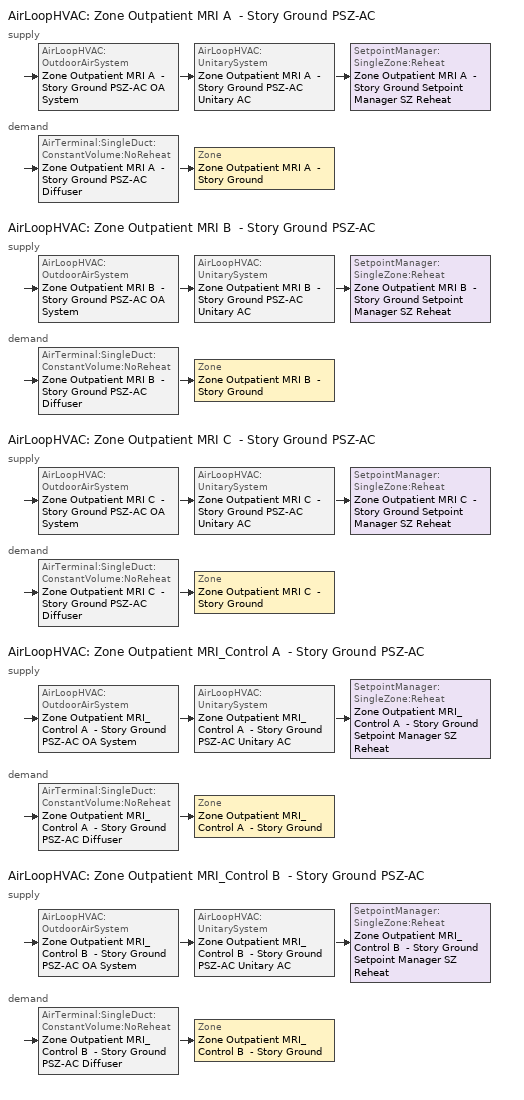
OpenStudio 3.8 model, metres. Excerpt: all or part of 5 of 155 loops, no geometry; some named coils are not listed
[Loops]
AirLoopHVAC 'Zone Outpatient MRI A  - Story Ground PSZ-AC'
 supply: AirLoopHVAC:OutdoorAirSystem 'Zone Outpatient MRI A  - Story Ground PSZ-AC OA System' > AirLoopHVAC:UnitarySystem 'Zone Outpatient MRI A  - Story Ground PSZ-AC Unitary AC' > SetpointManager:SingleZone:Reheat 'Zone Outpatient MRI A  - Story Ground Setpoint Manager SZ Reheat'
 demand: AirTerminal:SingleDuct:ConstantVolume:NoReheat 'Zone Outpatient MRI A  - Story Ground PSZ-AC Diffuser' > Zone 'Zone Outpatient MRI A  - Story Ground'
AirLoopHVAC 'Zone Outpatient MRI B  - Story Ground PSZ-AC'
 supply: AirLoopHVAC:OutdoorAirSystem 'Zone Outpatient MRI B  - Story Ground PSZ-AC OA System' > AirLoopHVAC:UnitarySystem 'Zone Outpatient MRI B  - Story Ground PSZ-AC Unitary AC' > SetpointManager:SingleZone:Reheat 'Zone Outpatient MRI B  - Story Ground Setpoint Manager SZ Reheat'
 demand: AirTerminal:SingleDuct:ConstantVolume:NoReheat 'Zone Outpatient MRI B  - Story Ground PSZ-AC Diffuser' > Zone 'Zone Outpatient MRI B  - Story Ground'
AirLoopHVAC 'Zone Outpatient MRI C  - Story Ground PSZ-AC'
 supply: AirLoopHVAC:OutdoorAirSystem 'Zone Outpatient MRI C  - Story Ground PSZ-AC OA System' > AirLoopHVAC:UnitarySystem 'Zone Outpatient MRI C  - Story Ground PSZ-AC Unitary AC' > SetpointManager:SingleZone:Reheat 'Zone Outpatient MRI C  - Story Ground Setpoint Manager SZ Reheat'
 demand: AirTerminal:SingleDuct:ConstantVolume:NoReheat 'Zone Outpatient MRI C  - Story Ground PSZ-AC Diffuser' > Zone 'Zone Outpatient MRI C  - Story Ground'
AirLoopHVAC 'Zone Outpatient MRI_Control A  - Story Ground PSZ-AC'
 supply: AirLoopHVAC:OutdoorAirSystem 'Zone Outpatient MRI_Control A  - Story Ground PSZ-AC OA System' > AirLoopHVAC:UnitarySystem 'Zone Outpatient MRI_Control A  - Story Ground PSZ-AC Unitary AC' > SetpointManager:SingleZone:Reheat 'Zone Outpatient MRI_Control A  - Story Ground Setpoint Manager SZ Reheat'
 demand: AirTerminal:SingleDuct:ConstantVolume:NoReheat 'Zone Outpatient MRI_Control A  - Story Ground PSZ-AC Diffuser' > Zone 'Zone Outpatient MRI_Control A  - Story Ground'
AirLoopHVAC 'Zone Outpatient MRI_Control B  - Story Ground PSZ-AC'
 supply: AirLoopHVAC:OutdoorAirSystem 'Zone Outpatient MRI_Control B  - Story Ground PSZ-AC OA System' > AirLoopHVAC:UnitarySystem 'Zone Outpatient MRI_Control B  - Story Ground PSZ-AC Unitary AC' > SetpointManager:SingleZone:Reheat 'Zone Outpatient MRI_Control B  - Story Ground Setpoint Manager SZ Reheat'
 demand: AirTerminal:SingleDuct:ConstantVolume:NoReheat 'Zone Outpatient MRI_Control B  - Story Ground PSZ-AC Diffuser' > Zone 'Zone Outpatient MRI_Control B  - Story Ground'
[Sizing:Zone] Zone Cooling Design Supply Air Temperature Input Method=SupplyAirTemperature; Zone Cooling Design Supply Air Temperature {C}=12.7778; Zone Cooling Design Supply Air Temperature Difference {deltaC}=11.11; Zone Heating Design Supply Air Temperature Input Method=SupplyAirTemperature; Zone Heating Design Supply Air Temperature {C}=50; Zone Heating Design Supply Air Temperature Difference {deltaC}=11.11; Zone Cooling Design Supply Air Humidity Ratio {kg-H2O/kg-air}=0.0085; Zone Heating Design Supply Air Humidity Ratio {kg-H2O/kg-air}=0.008; Cooling Design Air Flow Method=DesignDay; Heating Design Air Flow Method=DesignDay; Account for Dedicated Outdoor Air System=No; Dedicated Outdoor Air System Control Strategy=NeutralSupplyAir; Dedicated Outdoor Air Low Setpoint Temperature for Design {C}=autosize; Dedicated Outdoor Air High Setpoint Temperature for Design {C}=autosize; Zone Load Sizing Method=Sensible Load Only No Latent Load; Zone Latent Cooling Design Supply Air Humidity Ratio Input Method=HumidityRatioDifference; Zone Cooling Design Supply Air Humidity Ratio Difference {kgWater/kgDryAir}=0.005; Zone Latent Heating Design Supply Air Humidity Ratio Input Method=HumidityRatioDifference; Zone Humidification Design Supply Air Humidity Ratio Difference {kgWater/kgDryAir}=0.005
Zone Outpatient MRI A  - Story Ground; Zone Outpatient MRI B  - Story Ground; Zone Outpatient MRI C  - Story Ground; Zone Outpatient MRI_Control A  - Story Ground; Zone Outpatient MRI_Control B  - Story Ground
[Zone equipment]
Zone Outpatient MRI A  - Story Ground: Zone Outpatient MRI A  - Story Ground Exhaust Fan, Zone Outpatient MRI A  - Story Ground PSZ-AC Diffuser
Zone Outpatient MRI B  - Story Ground: Zone Outpatient MRI B  - Story Ground Exhaust Fan, Zone Outpatient MRI B  - Story Ground PSZ-AC Diffuser
Zone Outpatient MRI C  - Story Ground: Zone Outpatient MRI C  - Story Ground Exhaust Fan, Zone Outpatient MRI C  - Story Ground PSZ-AC Diffuser
Zone Outpatient MRI_Control A  - Story Ground: Zone Outpatient MRI_Control A  - Story Ground Exhaust Fan, Zone Outpatient MRI_Control A  - Story Ground PSZ-AC Diffuser
Zone Outpatient MRI_Control B  - Story Ground: Zone Outpatient MRI_Control B  - Story Ground Exhaust Fan, Zone Outpatient MRI_Control B  - Story Ground PSZ-AC Diffuser
[Fan:ZoneExhaust] Availability Schedule=OutPatientHealthCare Hours_of_operation; Fan Total Efficiency=0.0660786; Pressure Rise {Pa}=124.544; Flow Fraction Schedule=OutPatientHealthCare Hours_of_operation; System Availability Manager Coupling Mode=Decoupled
Name | Maximum Flow Rate {m3/s}
Zone Outpatient MRI A  - Story Ground Exhaust Fan; Zone Outpatient MRI C  - Story Ground Exhaust Fan | 0.0582484
Zone Outpatient MRI B  - Story Ground Exhaust Fan | 0.0901252
Zone Outpatient MRI_Control A  - Story Ground Exhaust Fan | 0.0270691
Zone Outpatient MRI_Control B  - Story Ground Exhaust Fan | 0.0250347
[AirLoopHVAC] Design Return Air Flow Fraction of Supply Air Flow=1
Name | Availability Schedule | Design Supply Air Flow Rate {m3/s}
Zone Outpatient MRI A  - Story Ground PSZ-AC | Zone Outpatient MRI A  - Story Ground PSZ-AC Occ Sch | 0.591515
Zone Outpatient MRI B  - Story Ground PSZ-AC | Zone Outpatient MRI B  - Story Ground PSZ-AC Occ Sch | 0.862112
Zone Outpatient MRI C  - Story Ground PSZ-AC | Zone Outpatient MRI C  - Story Ground PSZ-AC Occ Sch | 0.571948
Zone Outpatient MRI_Control A  - Story Ground PSZ-AC | Zone Outpatient MRI_Control A  - Story Ground PSZ-AC Occ Sch | 0.0238537
Zone Outpatient MRI_Control B  - Story Ground PSZ-AC | Zone Outpatient MRI_Control B  - Story Ground PSZ-AC Occ Sch | 0.0220669
[Sizing:System] Type of Load to Size On=Sensible; Central Heating Maximum System Air Flow Ratio=1; Preheat Design Temperature {C}=7.22222; Preheat Design Humidity Ratio {kg-H2O/kg-Air}=0.008; Precool Design Temperature {C}=12.7778; Precool Design Humidity Ratio {kg-H2O/kg-Air}=0.008; Central Cooling Design Supply Air Temperature {C}=12.7778; Central Heating Design Supply Air Temperature {C}=50; Sizing Option=Coincident; 100% Outdoor Air in Cooling=No; 100% Outdoor Air in Heating=No; Central Cooling Design Supply Air Humidity Ratio {kg-H2O/kg-Air}=0.0085; Central Heating Design Supply Air Humidity Ratio {kg-H2O/kg-Air}=0.008; Cooling Design Air Flow Method=DesignDay; Heating Design Air Flow Method=DesignDay; System Outdoor Air Method=ZoneSum; Zone Maximum Outdoor Air Fraction=1; Cooling Supply Air Flow Rate Per Floor Area {m3/s-m2}=0.00996765; Cooling Fraction of Autosized Cooling Supply Air Flow Rate=1; Cooling Supply Air Flow Rate Per Unit Cooling Capacity {m3/s-W}=3.94755e-05; Heating Supply Air Flow Rate Per Floor Area {m3/s-m2}=0.00996765; Heating Fraction of Autosized Heating Supply Air Flow Rate=1; Heating Fraction of Autosized Cooling Supply Air Flow Rate=1; Heating Supply Air Flow Rate Per Unit Heating Capacity {m3/s-W}=3.15882e-05; Cooling Design Capacity Method=CoolingDesignCapacity; Cooling Design Capacity Per Floor Area {W/m2}=234.7; Fraction of Autosized Cooling Design Capacity=1; Heating Design Capacity Method=HeatingDesignCapacity; Heating Design Capacity Per Floor Area {W/m2}=157; Fraction of Autosized Heating Design Capacity=1; Central Cooling Capacity Control Method=OnOff; Occupant Diversity=1
Name | Design Outdoor Air Flow Rate {m3/s} | Cooling Design Capacity {W} | Heating Design Capacity {W}
Zone Outpatient MRI A  - Story Ground PSZ-AC | 0.591515 | 6959.59 | 1261.76
Zone Outpatient MRI B  - Story Ground PSZ-AC | 0.862112 | 10144.67 | 1952.27
Zone Outpatient MRI C  - Story Ground PSZ-AC | 0.571948 | 6736.09 | 1261.76
Zone Outpatient MRI_Control A  - Story Ground PSZ-AC | 0.0238537 | 386.4 | 586.36
Zone Outpatient MRI_Control B  - Story Ground PSZ-AC | 0.0220669 | 357.58 | 542.29
[SetpointManager:SingleZone:Reheat] Minimum Supply Air Temperature {C}=12.7778; Maximum Supply Air Temperature {C}=50
Name | Control Zone | Setpoint Node or NodeList
Zone Outpatient MRI A  - Story Ground Setpoint Manager SZ Reheat | Zone Outpatient MRI A  - Story Ground | Zone Outpatient MRI A  - Story Ground PSZ-AC Supply Outlet Node
Zone Outpatient MRI B  - Story Ground Setpoint Manager SZ Reheat | Zone Outpatient MRI B  - Story Ground | Zone Outpatient MRI B  - Story Ground PSZ-AC Supply Outlet Node
Zone Outpatient MRI C  - Story Ground Setpoint Manager SZ Reheat | Zone Outpatient MRI C  - Story Ground | Zone Outpatient MRI C  - Story Ground PSZ-AC Supply Outlet Node
Zone Outpatient MRI_Control A  - Story Ground Setpoint Manager SZ Reheat | Zone Outpatient MRI_Control A  - Story Ground | Zone Outpatient MRI_Control A  - Story Ground PSZ-AC Supply Outlet Node
Zone Outpatient MRI_Control B  - Story Ground Setpoint Manager SZ Reheat | Zone Outpatient MRI_Control B  - Story Ground | Zone Outpatient MRI_Control B  - Story Ground PSZ-AC Supply Outlet Node
[Coil:Heating:Electric] Availability Schedule=Always On Discrete; Efficiency=1
Name | Nominal Capacity {W}
Zone Outpatient MRI A  - Story Ground PSZ-AC Electric Backup Htg Coil | 23161.7
Zone Outpatient MRI B  - Story Ground PSZ-AC Electric Backup Htg Coil | 52200
Zone Outpatient MRI C  - Story Ground PSZ-AC Electric Backup Htg Coil | 22415.1
Zone Outpatient MRI_Control A  - Story Ground PSZ-AC Electric Backup Htg Coil | 1533.04
Zone Outpatient MRI_Control B  - Story Ground PSZ-AC Electric Backup Htg Coil | 1418.18
[Coil:Cooling:DX:SingleSpeed] Availability Schedule=Always On Discrete; Rated COP {W/W}=3.14722; Rated Evaporator Fan Power Per Volume Flow Rate 2017 {W/(m3/s)}=773.3; Rated Evaporator Fan Power Per Volume Flow Rate 2023 {W/(m3/s)}=934.4; Total Cooling Capacity Function of Temperature Curve=DOE Ref DX Clg Coil Cool-Cap-fT; Total Cooling Capacity Function of Flow Fraction Curve=DOE Ref DX Clg Coil Cool-CAP-fFlow; Energy Input Ratio Function of Temperature Curve=DOE Ref DX Clg Coil Cool-EIR-fT; Energy Input Ratio Function of Flow Fraction Curve=DOE Ref DX Clg Coil Cool-EIR-fFlow; Part Load Fraction Correlation Curve=DOE Ref DX Clg Coil Cool-PLF-fPLR; Minimum Outdoor Dry-Bulb Temperature for Compressor Operation {C}=-25; Nominal Time for Condensate Removal to Begin {s}=0; Ratio of Initial Moisture Evaporation Rate and Steady State Latent Capacity=0; Maximum Cycling Rate {cycles/hr}=0; Latent Capacity Time Constant {s}=0; Condenser Type=AirCooled; Evaporative Condenser Effectiveness=0.9; Evaporative Condenser Air Flow Rate {m3/s}=autosize; Evaporative Condenser Pump Rated Power Consumption {W}=autosize; Crankcase Heater Capacity {W}=0; Maximum Outdoor Dry-Bulb Temperature for Crankcase Heater Operation {C}=10; Basin Heater Capacity {W/K}=0; Basin Heater Setpoint Temperature {C}=2
Name | Rated Total Cooling Capacity {W} | Rated Sensible Heat Ratio | Rated Air Flow Rate {m3/s}
Zone Outpatient MRI A  - Story Ground PSZ-AC 1spd DX AC Clg Coil 33kBtu/hr 9.7SEER | 9791.68 | 0.800655 | 0.591515
Zone Outpatient MRI B  - Story Ground PSZ-AC 1spd DX AC Clg Coil 48kBtu/hr 9.7SEER | 14271 | 0.800655 | 0.862112
Zone Outpatient MRI C  - Story Ground PSZ-AC 1spd DX AC Clg Coil 32kBtu/hr 9.7SEER | 9467.77 | 0.800655 | 0.571948
Zone Outpatient MRI_Control A  - Story Ground PSZ-AC 1spd DX AC Clg Coil 2kBtu/hr 9.7SEER | 592.344 | 0.701083 | 0.0238537
Zone Outpatient MRI_Control B  - Story Ground PSZ-AC 1spd DX AC Clg Coil 2kBtu/hr 9.7SEER | 547.974 | 0.701083 | 0.0220669
[Fan:OnOff] Availability Schedule=Always On Discrete; Pressure Rise {Pa}=622.722; Motor In Airstream Fraction=1
Name | Fan Total Efficiency | Maximum Flow Rate {m3/s} | Motor Efficiency | Fan Power Ratio Function of Speed Ratio Curve | Fan Efficiency Ratio Function of Speed Ratio Curve
Zone Outpatient MRI A  - Story Ground PSZ-AC Fan | 0.53625 | 0.591515 | 0.825 | Fan On Off Power Curve 39 | Fan On Off Efficiency Curve 39
Zone Outpatient MRI B  - Story Ground PSZ-AC Fan | 0.546 | 0.862112 | 0.84 | Fan On Off Power Curve 40 | Fan On Off Efficiency Curve 40
Zone Outpatient MRI C  - Story Ground PSZ-AC Fan | 0.53625 | 0.571948 | 0.825 | Fan On Off Power Curve 41 | Fan On Off Efficiency Curve 41
Zone Outpatient MRI_Control A  - Story Ground PSZ-AC Fan | 0.53625 | 0.0238537 | 0.825 | Fan On Off Power Curve 42 | Fan On Off Efficiency Curve 42
Zone Outpatient MRI_Control B  - Story Ground PSZ-AC Fan | 0.53625 | 0.0220669 | 0.825 | Fan On Off Power Curve 43 | Fan On Off Efficiency Curve 43
[AirLoopHVAC:UnitarySystem] Control Type=Load; Dehumidification Control Type=None; Availability Schedule=Always On Discrete; Fan Placement=DrawThrough; DX Heating Coil Sizing Ratio=1; Use DOAS DX Cooling Coil=No; DOAS DX Cooling Coil Leaving Minimum Air Temperature {C}=2; Latent Load Control=SensibleOnlyLoadControl; Supply Air Flow Rate Method During Cooling Operation=SupplyAirFlowRate; Supply Air Flow Rate Method During Heating Operation=SupplyAirFlowRate; Supply Air Flow Rate Method When No Cooling or Heating is Required=None; No Load Supply Air Flow Rate Control Set To Low Speed=Yes; Maximum Supply Air Temperature {C}=50; Maximum Outdoor Dry-Bulb Temperature for Supplemental Heater Operation {C}=21; Ancilliary On-Cycle Electric Power {W}=0; Ancilliary Off-Cycle Electric Power {W}=0
Name | Controlling Zone or Thermostat Location | Supply Fan | Supply Air Fan Operating Mode Schedule | Heating Coil | Cooling Coil | Supplemental Heating Coil | Supply Air Flow Rate During Cooling Operation {m3/s} | Supply Air Flow Rate During Heating Operation {m3/s}
Zone Outpatient MRI A  - Story Ground PSZ-AC Unitary AC | Zone Outpatient MRI A  - Story Ground | Zone Outpatient MRI A  - Story Ground PSZ-AC Fan | Zone Outpatient MRI A  - Story Ground PSZ-AC_night_fancycle_schedule | Zone Outpatient MRI A  - Story Ground PSZ-AC Water Htg Coil | Zone Outpatient MRI A  - Story Ground PSZ-AC 1spd DX AC Clg Coil 33kBtu/hr 9.7SEER | Zone Outpatient MRI A  - Story Ground PSZ-AC Electric Backup Htg Coil | 0.591515 | 0.591515
Zone Outpatient MRI B  - Story Ground PSZ-AC Unitary AC | Zone Outpatient MRI B  - Story Ground | Zone Outpatient MRI B  - Story Ground PSZ-AC Fan | Zone Outpatient MRI B  - Story Ground PSZ-AC_night_fancycle_schedule | Zone Outpatient MRI B  - Story Ground PSZ-AC Water Htg Coil | Zone Outpatient MRI B  - Story Ground PSZ-AC 1spd DX AC Clg Coil 48kBtu/hr 9.7SEER | Zone Outpatient MRI B  - Story Ground PSZ-AC Electric Backup Htg Coil | 0.862112 | 0.862112
Zone Outpatient MRI C  - Story Ground PSZ-AC Unitary AC | Zone Outpatient MRI C  - Story Ground | Zone Outpatient MRI C  - Story Ground PSZ-AC Fan | Zone Outpatient MRI C  - Story Ground PSZ-AC_night_fancycle_schedule | Zone Outpatient MRI C  - Story Ground PSZ-AC Water Htg Coil | Zone Outpatient MRI C  - Story Ground PSZ-AC 1spd DX AC Clg Coil 32kBtu/hr 9.7SEER | Zone Outpatient MRI C  - Story Ground PSZ-AC Electric Backup Htg Coil | 0.571948 | 0.571948
Zone Outpatient MRI_Control A  - Story Ground PSZ-AC Unitary AC | Zone Outpatient MRI_Control A  - Story Ground | Zone Outpatient MRI_Control A  - Story Ground PSZ-AC Fan | Zone Outpatient MRI_Control A  - Story Ground PSZ-AC_night_fancycle_schedule | Zone Outpatient MRI_Control A  - Story Ground PSZ-AC Water Htg Coil | Zone Outpatient MRI_Control A  - Story Ground PSZ-AC 1spd DX AC Clg Coil 2kBtu/hr 9.7SEER | Zone Outpatient MRI_Control A  - Story Ground PSZ-AC Electric Backup Htg Coil | 0.0238537 | 0.0238537
Zone Outpatient MRI_Control B  - Story Ground PSZ-AC Unitary AC | Zone Outpatient MRI_Control B  - Story Ground | Zone Outpatient MRI_Control B  - Story Ground PSZ-AC Fan | Zone Outpatient MRI_Control B  - Story Ground PSZ-AC_night_fancycle_schedule | Zone Outpatient MRI_Control B  - Story Ground PSZ-AC Water Htg Coil | Zone Outpatient MRI_Control B  - Story Ground PSZ-AC 1spd DX AC Clg Coil 2kBtu/hr 9.7SEER | Zone Outpatient MRI_Control B  - Story Ground PSZ-AC Electric Backup Htg Coil | 0.0220669 | 0.0220669
[Controller:OutdoorAir] Economizer Control Type=NoEconomizer; Economizer Control Action Type=ModulateFlow; Economizer Maximum Limit Dry-Bulb Temperature {C}=28; Economizer Maximum Limit Enthalpy {J/kg}=64000; Lockout Type=LockoutWithCompressor; Minimum Limit Type=FixedMinimum; High Humidity Control=No; Heat Recovery Bypass Control Type=BypassWhenWithinEconomizerLimits; Economizer Operation Staging=InterlockedWithMechanicalCooling
Name | Minimum Outdoor Air Flow Rate {m3/s} | Maximum Outdoor Air Flow Rate {m3/s} | Minimum Outdoor Air Schedule | Controller Mechanical Ventilation
Zone Outpatient MRI A  - Story Ground PSZ-AC OA System Controller | 0.0174745 | 0.591515 | Zone Outpatient MRI A  - Story Ground PSZ-AC_night_novent_schedule | Controller Mechanical Ventilation 40
Zone Outpatient MRI B  - Story Ground PSZ-AC OA System Controller | 0.0270375 | 0.862112 | Zone Outpatient MRI B  - Story Ground PSZ-AC_night_novent_schedule | Controller Mechanical Ventilation 41
Zone Outpatient MRI C  - Story Ground PSZ-AC OA System Controller | 0.0174745 | 0.571948 | Zone Outpatient MRI C  - Story Ground PSZ-AC_night_novent_schedule | Controller Mechanical Ventilation 42
Zone Outpatient MRI_Control A  - Story Ground PSZ-AC OA System Controller | 0.00812073 | 0.0238537 | Zone Outpatient MRI_Control A  - Story Ground PSZ-AC_night_novent_schedule | Controller Mechanical Ventilation 43
Zone Outpatient MRI_Control B  - Story Ground PSZ-AC OA System Controller | 0.00751039 | 0.0220669 | Zone Outpatient MRI_Control B  - Story Ground PSZ-AC_night_novent_schedule | Controller Mechanical Ventilation 44
[Controller:MechanicalVentilation] Availability Schedule=Always On Discrete
Controller Mechanical Ventilation 40; Controller Mechanical Ventilation 41; Controller Mechanical Ventilation 42; Controller Mechanical Ventilation 43; Controller Mechanical Ventilation 44
[AirLoopHVAC:OutdoorAirSystem]
Name | Controller
Zone Outpatient MRI A  - Story Ground PSZ-AC OA System | Zone Outpatient MRI A  - Story Ground PSZ-AC OA System Controller
Zone Outpatient MRI B  - Story Ground PSZ-AC OA System | Zone Outpatient MRI B  - Story Ground PSZ-AC OA System Controller
Zone Outpatient MRI C  - Story Ground PSZ-AC OA System | Zone Outpatient MRI C  - Story Ground PSZ-AC OA System Controller
Zone Outpatient MRI_Control A  - Story Ground PSZ-AC OA System | Zone Outpatient MRI_Control A  - Story Ground PSZ-AC OA System Controller
Zone Outpatient MRI_Control B  - Story Ground PSZ-AC OA System | Zone Outpatient MRI_Control B  - Story Ground PSZ-AC OA System Controller
[AirTerminal:SingleDuct:ConstantVolume:NoReheat] Availability Schedule=Always On Discrete
Name | Maximum Air Flow Rate {m3/s}
Zone Outpatient MRI A  - Story Ground PSZ-AC Diffuser | 0.591515
Zone Outpatient MRI B  - Story Ground PSZ-AC Diffuser | 0.862112
Zone Outpatient MRI C  - Story Ground PSZ-AC Diffuser | 0.571948
Zone Outpatient MRI_Control A  - Story Ground PSZ-AC Diffuser | 0.0238537
Zone Outpatient MRI_Control B  - Story Ground PSZ-AC Diffuser | 0.0220669
[Schedule:Ruleset]
Name | Default Day Schedule | Summer Design Day Schedule | Winter Design Day Schedule
OutPatientHealthCare Hours_of_operation | OutPatientHealthCare Hours_of_operation Default | OutPatientHealthCare Hours_of_operation Summer Design Day | OutPatientHealthCare Hours_of_operation Winter Design Day
Zone Outpatient MRI A  - Story Ground PSZ-AC Occ Sch | Zone Outpatient MRI A  - Story Ground PSZ-AC Occ Sch Default | Zone Outpatient MRI A  - Story Ground PSZ-AC Occ Sch Summer Design Day | Zone Outpatient MRI A  - Story Ground PSZ-AC Occ Sch Winter Design Day
Zone Outpatient MRI B  - Story Ground PSZ-AC Occ Sch | Zone Outpatient MRI B  - Story Ground PSZ-AC Occ Sch Default | Zone Outpatient MRI B  - Story Ground PSZ-AC Occ Sch Summer Design Day | Zone Outpatient MRI B  - Story Ground PSZ-AC Occ Sch Winter Design Day
Zone Outpatient MRI C  - Story Ground PSZ-AC Occ Sch | Zone Outpatient MRI C  - Story Ground PSZ-AC Occ Sch Default | Zone Outpatient MRI C  - Story Ground PSZ-AC Occ Sch Summer Design Day | Zone Outpatient MRI C  - Story Ground PSZ-AC Occ Sch Winter Design Day
Zone Outpatient MRI_Control A  - Story Ground PSZ-AC Occ Sch | Zone Outpatient MRI_Control A  - Story Ground PSZ-AC Occ Sch Default | Zone Outpatient MRI_Control A  - Story Ground PSZ-AC Occ Sch Summer Design Day | Zone Outpatient MRI_Control A  - Story Ground PSZ-AC Occ Sch Winter Design Day
Zone Outpatient MRI_Control B  - Story Ground PSZ-AC Occ Sch | Zone Outpatient MRI_Control B  - Story Ground PSZ-AC Occ Sch Default | Zone Outpatient MRI_Control B  - Story Ground PSZ-AC Occ Sch Summer Design Day | Zone Outpatient MRI_Control B  - Story Ground PSZ-AC Occ Sch Winter Design Day
Zone Outpatient MRI A  - Story Ground PSZ-AC_night_novent_schedule | Zone Outpatient MRI A  - Story Ground PSZ-AC Occ Sch Default 2 | Zone Outpatient MRI A  - Story Ground PSZ-AC Occ Sch Summer Design Day 2 | Zone Outpatient MRI A  - Story Ground PSZ-AC Occ Sch Winter Design Day 2
Zone Outpatient MRI A  - Story Ground PSZ-AC_night_fancycle_schedule | Zone Outpatient MRI A  - Story Ground PSZ-AC Occ Sch Default 3 | Zone Outpatient MRI A  - Story Ground PSZ-AC Occ Sch Summer Design Day 3 | Zone Outpatient MRI A  - Story Ground PSZ-AC Occ Sch Winter Design Day 3
Zone Outpatient MRI B  - Story Ground PSZ-AC_night_novent_schedule | Zone Outpatient MRI B  - Story Ground PSZ-AC Occ Sch Default 2 | Zone Outpatient MRI B  - Story Ground PSZ-AC Occ Sch Summer Design Day 2 | Zone Outpatient MRI B  - Story Ground PSZ-AC Occ Sch Winter Design Day 2
Zone Outpatient MRI B  - Story Ground PSZ-AC_night_fancycle_schedule | Zone Outpatient MRI B  - Story Ground PSZ-AC Occ Sch Default 3 | Zone Outpatient MRI B  - Story Ground PSZ-AC Occ Sch Summer Design Day 3 | Zone Outpatient MRI B  - Story Ground PSZ-AC Occ Sch Winter Design Day 3
Zone Outpatient MRI C  - Story Ground PSZ-AC_night_novent_schedule | Zone Outpatient MRI C  - Story Ground PSZ-AC Occ Sch Default 2 | Zone Outpatient MRI C  - Story Ground PSZ-AC Occ Sch Summer Design Day 2 | Zone Outpatient MRI C  - Story Ground PSZ-AC Occ Sch Winter Design Day 2
Zone Outpatient MRI C  - Story Ground PSZ-AC_night_fancycle_schedule | Zone Outpatient MRI C  - Story Ground PSZ-AC Occ Sch Default 3 | Zone Outpatient MRI C  - Story Ground PSZ-AC Occ Sch Summer Design Day 3 | Zone Outpatient MRI C  - Story Ground PSZ-AC Occ Sch Winter Design Day 3
Zone Outpatient MRI_Control A  - Story Ground PSZ-AC_night_novent_schedule | Zone Outpatient MRI_Control A  - Story Ground PSZ-AC Occ Sch Default 2 | Zone Outpatient MRI_Control A  - Story Ground PSZ-AC Occ Sch Summer Design Day 2 | Zone Outpatient MRI_Control A  - Story Ground PSZ-AC Occ Sch Winter Design Day 2
Zone Outpatient MRI_Control A  - Story Ground PSZ-AC_night_fancycle_schedule | Zone Outpatient MRI_Control A  - Story Ground PSZ-AC Occ Sch Default 3 | Zone Outpatient MRI_Control A  - Story Ground PSZ-AC Occ Sch Summer Design Day 3 | Zone Outpatient MRI_Control A  - Story Ground PSZ-AC Occ Sch Winter Design Day 3
Zone Outpatient MRI_Control B  - Story Ground PSZ-AC_night_novent_schedule | Zone Outpatient MRI_Control B  - Story Ground PSZ-AC Occ Sch Default 2 | Zone Outpatient MRI_Control B  - Story Ground PSZ-AC Occ Sch Summer Design Day 2 | Zone Outpatient MRI_Control B  - Story Ground PSZ-AC Occ Sch Winter Design Day 2
Zone Outpatient MRI_Control B  - Story Ground PSZ-AC_night_fancycle_schedule | Zone Outpatient MRI_Control B  - Story Ground PSZ-AC Occ Sch Default 3 | Zone Outpatient MRI_Control B  - Story Ground PSZ-AC Occ Sch Summer Design Day 3 | Zone Outpatient MRI_Control B  - Story Ground PSZ-AC Occ Sch Winter Design Day 3
[Schedule:Day]
OutPatientHealthCare Hours_of_operation Default; autogen OutPatientHealthCare Hours_of_operation 0_day_sch; autogen OutPatientHealthCare Hours_of_operation 1_day_sch: Average, 24, 0, 1
OutPatientHealthCare Hours_of_operation Winter Design Day; OutPatientHealthCare Hours_of_operation Summer Design Day; Zone Outpatient MRI A  - Story Ground PSZ-AC Occ Sch Winter Design Day; Zone Outpatient MRI A  - Story Ground PSZ-AC Occ Sch Summer Design Day; Zone Outpatient MRI B  - Story Ground PSZ-AC Occ Sch Winter Design Day; Zone Outpatient MRI B  - Story Ground PSZ-AC Occ Sch Summer Design Day; Zone Outpatient MRI C  - Story Ground PSZ-AC Occ Sch Winter Design Day; Zone Outpatient MRI C  - Story Ground PSZ-AC Occ Sch Summer Design Day; Zone Outpatient MRI_Control A  - Story Ground PSZ-AC Occ Sch Winter Design Day; Zone Outpatient MRI_Control A  - Story Ground PSZ-AC Occ Sch Summer Design Day; Zone Outpatient MRI_Control B  - Story Ground PSZ-AC Occ Sch Winter Design Day; Zone Outpatient MRI_Control B  - Story Ground PSZ-AC Occ Sch Summer Design Day; Zone Outpatient MRI A  - Story Ground PSZ-AC Occ Sch Summer Design Day 2; Zone Outpatient MRI A  - Story Ground PSZ-AC Occ Sch Winter Design Day 2; Zone Outpatient MRI A  - Story Ground PSZ-AC Occ Sch Summer Design Day 3; Zone Outpatient MRI A  - Story Ground PSZ-AC Occ Sch Winter Design Day 3; Zone Outpatient MRI B  - Story Ground PSZ-AC Occ Sch Summer Design Day 2; Zone Outpatient MRI B  - Story Ground PSZ-AC Occ Sch Winter Design Day 2; Zone Outpatient MRI B  - Story Ground PSZ-AC Occ Sch Summer Design Day 3; Zone Outpatient MRI B  - Story Ground PSZ-AC Occ Sch Winter Design Day 3; Zone Outpatient MRI C  - Story Ground PSZ-AC Occ Sch Summer Design Day 2; Zone Outpatient MRI C  - Story Ground PSZ-AC Occ Sch Winter Design Day 2; Zone Outpatient MRI C  - Story Ground PSZ-AC Occ Sch Summer Design Day 3; Zone Outpatient MRI C  - Story Ground PSZ-AC Occ Sch Winter Design Day 3; Zone Outpatient MRI_Control A  - Story Ground PSZ-AC Occ Sch Summer Design Day 2; Zone Outpatient MRI_Control A  - Story Ground PSZ-AC Occ Sch Winter Design Day 2; Zone Outpatient MRI_Control A  - Story Ground PSZ-AC Occ Sch Summer Design Day 3; Zone Outpatient MRI_Control A  - Story Ground PSZ-AC Occ Sch Winter Design Day 3; Zone Outpatient MRI_Control B  - Story Ground PSZ-AC Occ Sch Summer Design Day 2; Zone Outpatient MRI_Control B  - Story Ground PSZ-AC Occ Sch Winter Design Day 2; Zone Outpatient MRI_Control B  - Story Ground PSZ-AC Occ Sch Summer Design Day 3; Zone Outpatient MRI_Control B  - Story Ground PSZ-AC Occ Sch Winter Design Day 3: 24, 0, 1
Zone Outpatient MRI A  - Story Ground PSZ-AC Occ Sch Default; Zone Outpatient MRI B  - Story Ground PSZ-AC Occ Sch Default; Zone Outpatient MRI C  - Story Ground PSZ-AC Occ Sch Default; Zone Outpatient MRI_Control A  - Story Ground PSZ-AC Occ Sch Default; Zone Outpatient MRI_Control B  - Story Ground PSZ-AC Occ Sch Default; Zone Outpatient MRI A  - Story Ground PSZ-AC Occ Sch Default 2; Zone Outpatient MRI A  - Story Ground PSZ-AC Occ Sch Default 3; Zone Outpatient MRI B  - Story Ground PSZ-AC Occ Sch Default 2; Zone Outpatient MRI B  - Story Ground PSZ-AC Occ Sch Default 3; Zone Outpatient MRI C  - Story Ground PSZ-AC Occ Sch Default 2; Zone Outpatient MRI C  - Story Ground PSZ-AC Occ Sch Default 3; Zone Outpatient MRI_Control A  - Story Ground PSZ-AC Occ Sch Default 2; Zone Outpatient MRI_Control A  - Story Ground PSZ-AC Occ Sch Default 3; Zone Outpatient MRI_Control B  - Story Ground PSZ-AC Occ Sch Default 2; Zone Outpatient MRI_Control B  - Story Ground PSZ-AC Occ Sch Default 3: 9, 15, 0, 18, 30, 1, 24, 0, 0
Zone Outpatient MRI A  - Story Ground PSZ-AC Occ Sch Saturday; Zone Outpatient MRI B  - Story Ground PSZ-AC Occ Sch Saturday; Zone Outpatient MRI C  - Story Ground PSZ-AC Occ Sch Saturday; Zone Outpatient MRI_Control A  - Story Ground PSZ-AC Occ Sch Saturday; Zone Outpatient MRI_Control B  - Story Ground PSZ-AC Occ Sch Saturday; Zone Outpatient MRI A  - Story Ground PSZ-AC Occ Sch Saturday 2; Zone Outpatient MRI A  - Story Ground PSZ-AC Occ Sch Saturday 3; Zone Outpatient MRI B  - Story Ground PSZ-AC Occ Sch Saturday 2; Zone Outpatient MRI B  - Story Ground PSZ-AC Occ Sch Saturday 3; Zone Outpatient MRI C  - Story Ground PSZ-AC Occ Sch Saturday 2; Zone Outpatient MRI C  - Story Ground PSZ-AC Occ Sch Saturday 3; Zone Outpatient MRI_Control A  - Story Ground PSZ-AC Occ Sch Saturday 2; Zone Outpatient MRI_Control A  - Story Ground PSZ-AC Occ Sch Saturday 3; Zone Outpatient MRI_Control B  - Story Ground PSZ-AC Occ Sch Saturday 2; Zone Outpatient MRI_Control B  - Story Ground PSZ-AC Occ Sch Saturday 3: 10, 30, 0, 18, 45, 1, 24, 0, 0
Zone Outpatient MRI A  - Story Ground PSZ-AC Occ Sch Sunday; Zone Outpatient MRI B  - Story Ground PSZ-AC Occ Sch Sunday; Zone Outpatient MRI C  - Story Ground PSZ-AC Occ Sch Sunday; Zone Outpatient MRI_Control A  - Story Ground PSZ-AC Occ Sch Sunday; Zone Outpatient MRI_Control B  - Story Ground PSZ-AC Occ Sch Sunday; Zone Outpatient MRI A  - Story Ground PSZ-AC Occ Sch Sunday 2; Zone Outpatient MRI A  - Story Ground PSZ-AC Occ Sch Sunday 3; Zone Outpatient MRI B  - Story Ground PSZ-AC Occ Sch Sunday 2; Zone Outpatient MRI B  - Story Ground PSZ-AC Occ Sch Sunday 3; Zone Outpatient MRI C  - Story Ground PSZ-AC Occ Sch Sunday 2; Zone Outpatient MRI C  - Story Ground PSZ-AC Occ Sch Sunday 3; Zone Outpatient MRI_Control A  - Story Ground PSZ-AC Occ Sch Sunday 2; Zone Outpatient MRI_Control A  - Story Ground PSZ-AC Occ Sch Sunday 3; Zone Outpatient MRI_Control B  - Story Ground PSZ-AC Occ Sch Sunday 2; Zone Outpatient MRI_Control B  - Story Ground PSZ-AC Occ Sch Sunday 3: 24, 0, 0
[Schedule:Rule]
autogen OutPatientHealthCare Hours_of_operation 0: Schedule Ruleset=OutPatientHealthCare Hours_of_operation; Rule Order=0; Day Schedule=autogen OutPatientHealthCare Hours_of_operation 0_day_sch; Apply Sunday=Yes; Apply Monday=Yes; Apply Tuesday=Yes; Apply Wednesday=Yes; Apply Thursday=Yes; Apply Friday=Yes; Apply Saturday=Yes; Date Specification Type=SpecificDates; Specific Month 1=1; Specific Day 1=6; Specific Month 2=1; Specific Day 2=13; Specific Month 3=1; Specific Day 3=20; Specific Month 4=1; Specific Day 4=27; Specific Month 5=2; Specific Day 5=3; Specific Month 6=2; Specific Day 6=10; Specific Month 7=2; Specific Day 7=17; Specific Month 8=2; Specific Day 8=24; Specific Month 9=3; Specific Day 9=3; Specific Month 10=3; Specific Day 10=10; Specific Month 11=3; Specific Day 11=17; Specific Month 12=3; Specific Day 12=24; Specific Month 13=3; Specific Day 13=31; Specific Month 14=4; Specific Day 14=7; Specific Month 15=4; Specific Day 15=14; Specific Month 16=4; Specific Day 16=21; Specific Month 17=4; Specific Day 17=28; Specific Month 18=5; Specific Day 18=5; Specific Month 19=5; Specific Day 19=12; Specific Month 20=5; Specific Day 20=19; Specific Month 21=5; Specific Day 21=26; Specific Month 22=6; Specific Day 22=2; Specific Month 23=6; Specific Day 23=9; Specific Month 24=6; Specific Day 24=16; Specific Month 25=6; Specific Day 25=23; Specific Month 26=6; Specific Day 26=30; Specific Month 27=7; Specific Day 27=7; Specific Month 28=7; Specific Day 28=14; Specific Month 29=7; Specific Day 29=21; Specific Month 30=7; Specific Day 30=28; Specific Month 31=8; Specific Day 31=4; Specific Month 32=8; Specific Day 32=11; Specific Month 33=8; Specific Day 33=18; Specific Month 34=8; Specific Day 34=25; Specific Month 35=9; Specific Day 35=1; Specific Month 36=9; Specific Day 36=8; Specific Month 37=9; Specific Day 37=15; Specific Month 38=9; Specific Day 38=22; Specific Month 39=9; Specific Day 39=29; Specific Month 40=10; Specific Day 40=6; Specific Month 41=10; Specific Day 41=13; Specific Month 42=10; Specific Day 42=20; Specific Month 43=10; Specific Day 43=27; Specific Month 44=11; Specific Day 44=3; Specific Month 45=11; Specific Day 45=10; Specific Month 46=11; Specific Day 46=17; Specific Month 47=11; Specific Day 47=24; Specific Month 48=12; Specific Day 48=1; Specific Month 49=12; Specific Day 49=8; Specific Month 50=12; Specific Day 50=15; Specific Month 51=12; Specific Day 51=22; Specific Month 52=12; Specific Day 52=29
autogen OutPatientHealthCare Hours_of_operation 1: Schedule Ruleset=OutPatientHealthCare Hours_of_operation; Rule Order=1; Day Schedule=autogen OutPatientHealthCare Hours_of_operation 1_day_sch; Apply Sunday=Yes; Apply Monday=Yes; Apply Tuesday=Yes; Apply Wednesday=Yes; Apply Thursday=Yes; Apply Friday=Yes; Apply Saturday=Yes; Date Specification Type=SpecificDates; Specific Month 1=1; Specific Day 1=7; Specific Month 2=1; Specific Day 2=14; Specific Month 3=1; Specific Day 3=21; Specific Month 4=1; Specific Day 4=28; Specific Month 5=2; Specific Day 5=4; Specific Month 6=2; Specific Day 6=11; Specific Month 7=2; Specific Day 7=18; Specific Month 8=2; Specific Day 8=25; Specific Month 9=3; Specific Day 9=4; Specific Month 10=3; Specific Day 10=11; Specific Month 11=3; Specific Day 11=18; Specific Month 12=3; Specific Day 12=25; Specific Month 13=4; Specific Day 13=1; Specific Month 14=4; Specific Day 14=8; Specific Month 15=4; Specific Day 15=15; Specific Month 16=4; Specific Day 16=22; Specific Month 17=4; Specific Day 17=29; Specific Month 18=5; Specific Day 18=6; Specific Month 19=5; Specific Day 19=13; Specific Month 20=5; Specific Day 20=20; Specific Month 21=5; Specific Day 21=27; Specific Month 22=6; Specific Day 22=3; Specific Month 23=6; Specific Day 23=10; Specific Month 24=6; Specific Day 24=17; Specific Month 25=6; Specific Day 25=24; Specific Month 26=7; Specific Day 26=1; Specific Month 27=7; Specific Day 27=8; Specific Month 28=7; Specific Day 28=15; Specific Month 29=7; Specific Day 29=22; Specific Month 30=7; Specific Day 30=29; Specific Month 31=8; Specific Day 31=5; Specific Month 32=8; Specific Day 32=12; Specific Month 33=8; Specific Day 33=19; Specific Month 34=8; Specific Day 34=26; Specific Month 35=9; Specific Day 35=2; Specific Month 36=9; Specific Day 36=9; Specific Month 37=9; Specific Day 37=16; Specific Month 38=9; Specific Day 38=23; Specific Month 39=9; Specific Day 39=30; Specific Month 40=10; Specific Day 40=7; Specific Month 41=10; Specific Day 41=14; Specific Month 42=10; Specific Day 42=21; Specific Month 43=10; Specific Day 43=28; Specific Month 44=11; Specific Day 44=4; Specific Month 45=11; Specific Day 45=11; Specific Month 46=11; Specific Day 46=18; Specific Month 47=11; Specific Day 47=25; Specific Month 48=12; Specific Day 48=2; Specific Month 49=12; Specific Day 49=9; Specific Month 50=12; Specific Day 50=16; Specific Month 51=12; Specific Day 51=23; Specific Month 52=12; Specific Day 52=30
Zone Outpatient MRI A  - Story Ground PSZ-AC Occ Sch Saturday Rule: Schedule Ruleset=Zone Outpatient MRI A  - Story Ground PSZ-AC Occ Sch; Rule Order=1; Day Schedule=Zone Outpatient MRI A  - Story Ground PSZ-AC Occ Sch Saturday; Apply Saturday=Yes; Date Specification Type=DateRange; Start Month=1; Start Day=1; End Month=12; End Day=31
Zone Outpatient MRI A  - Story Ground PSZ-AC Occ Sch Sunday Rule: Schedule Ruleset=Zone Outpatient MRI A  - Story Ground PSZ-AC Occ Sch; Rule Order=0; Day Schedule=Zone Outpatient MRI A  - Story Ground PSZ-AC Occ Sch Sunday; Apply Sunday=Yes; Date Specification Type=DateRange; Start Month=1; Start Day=1; End Month=12; End Day=31
Zone Outpatient MRI B  - Story Ground PSZ-AC Occ Sch Saturday Rule: Schedule Ruleset=Zone Outpatient MRI B  - Story Ground PSZ-AC Occ Sch; Rule Order=1; Day Schedule=Zone Outpatient MRI B  - Story Ground PSZ-AC Occ Sch Saturday; Apply Saturday=Yes; Date Specification Type=DateRange; Start Month=1; Start Day=1; End Month=12; End Day=31
Zone Outpatient MRI B  - Story Ground PSZ-AC Occ Sch Sunday Rule: Schedule Ruleset=Zone Outpatient MRI B  - Story Ground PSZ-AC Occ Sch; Rule Order=0; Day Schedule=Zone Outpatient MRI B  - Story Ground PSZ-AC Occ Sch Sunday; Apply Sunday=Yes; Date Specification Type=DateRange; Start Month=1; Start Day=1; End Month=12; End Day=31
Zone Outpatient MRI C  - Story Ground PSZ-AC Occ Sch Saturday Rule: Schedule Ruleset=Zone Outpatient MRI C  - Story Ground PSZ-AC Occ Sch; Rule Order=1; Day Schedule=Zone Outpatient MRI C  - Story Ground PSZ-AC Occ Sch Saturday; Apply Saturday=Yes; Date Specification Type=DateRange; Start Month=1; Start Day=1; End Month=12; End Day=31
Zone Outpatient MRI C  - Story Ground PSZ-AC Occ Sch Sunday Rule: Schedule Ruleset=Zone Outpatient MRI C  - Story Ground PSZ-AC Occ Sch; Rule Order=0; Day Schedule=Zone Outpatient MRI C  - Story Ground PSZ-AC Occ Sch Sunday; Apply Sunday=Yes; Date Specification Type=DateRange; Start Month=1; Start Day=1; End Month=12; End Day=31
Zone Outpatient MRI_Control A  - Story Ground PSZ-AC Occ Sch Saturday Rule: Schedule Ruleset=Zone Outpatient MRI_Control A  - Story Ground PSZ-AC Occ Sch; Rule Order=1; Day Schedule=Zone Outpatient MRI_Control A  - Story Ground PSZ-AC Occ Sch Saturday; Apply Saturday=Yes; Date Specification Type=DateRange; Start Month=1; Start Day=1; End Month=12; End Day=31
Zone Outpatient MRI_Control A  - Story Ground PSZ-AC Occ Sch Sunday Rule: Schedule Ruleset=Zone Outpatient MRI_Control A  - Story Ground PSZ-AC Occ Sch; Rule Order=0; Day Schedule=Zone Outpatient MRI_Control A  - Story Ground PSZ-AC Occ Sch Sunday; Apply Sunday=Yes; Date Specification Type=DateRange; Start Month=1; Start Day=1; End Month=12; End Day=31
Zone Outpatient MRI_Control B  - Story Ground PSZ-AC Occ Sch Saturday Rule: Schedule Ruleset=Zone Outpatient MRI_Control B  - Story Ground PSZ-AC Occ Sch; Rule Order=1; Day Schedule=Zone Outpatient MRI_Control B  - Story Ground PSZ-AC Occ Sch Saturday; Apply Saturday=Yes; Date Specification Type=DateRange; Start Month=1; Start Day=1; End Month=12; End Day=31
Zone Outpatient MRI_Control B  - Story Ground PSZ-AC Occ Sch Sunday Rule: Schedule Ruleset=Zone Outpatient MRI_Control B  - Story Ground PSZ-AC Occ Sch; Rule Order=0; Day Schedule=Zone Outpatient MRI_Control B  - Story Ground PSZ-AC Occ Sch Sunday; Apply Sunday=Yes; Date Specification Type=DateRange; Start Month=1; Start Day=1; End Month=12; End Day=31
Zone Outpatient MRI A  - Story Ground PSZ-AC Occ Sch Sunday Rule 2: Schedule Ruleset=Zone Outpatient MRI A  - Story Ground PSZ-AC_night_novent_schedule; Rule Order=0; Day Schedule=Zone Outpatient MRI A  - Story Ground PSZ-AC Occ Sch Sunday 2; Apply Sunday=Yes; Date Specification Type=DateRange; Start Month=1; Start Day=1; End Month=12; End Day=31
Zone Outpatient MRI A  - Story Ground PSZ-AC Occ Sch Saturday Rule 2: Schedule Ruleset=Zone Outpatient MRI A  - Story Ground PSZ-AC_night_novent_schedule; Rule Order=1; Day Schedule=Zone Outpatient MRI A  - Story Ground PSZ-AC Occ Sch Saturday 2; Apply Saturday=Yes; Date Specification Type=DateRange; Start Month=1; Start Day=1; End Month=12; End Day=31
Zone Outpatient MRI A  - Story Ground PSZ-AC Occ Sch Sunday Rule 3: Schedule Ruleset=Zone Outpatient MRI A  - Story Ground PSZ-AC_night_fancycle_schedule; Rule Order=0; Day Schedule=Zone Outpatient MRI A  - Story Ground PSZ-AC Occ Sch Sunday 3; Apply Sunday=Yes; Date Specification Type=DateRange; Start Month=1; Start Day=1; End Month=12; End Day=31
Zone Outpatient MRI A  - Story Ground PSZ-AC Occ Sch Saturday Rule 3: Schedule Ruleset=Zone Outpatient MRI A  - Story Ground PSZ-AC_night_fancycle_schedule; Rule Order=1; Day Schedule=Zone Outpatient MRI A  - Story Ground PSZ-AC Occ Sch Saturday 3; Apply Saturday=Yes; Date Specification Type=DateRange; Start Month=1; Start Day=1; End Month=12; End Day=31
Zone Outpatient MRI B  - Story Ground PSZ-AC Occ Sch Sunday Rule 2: Schedule Ruleset=Zone Outpatient MRI B  - Story Ground PSZ-AC_night_novent_schedule; Rule Order=0; Day Schedule=Zone Outpatient MRI B  - Story Ground PSZ-AC Occ Sch Sunday 2; Apply Sunday=Yes; Date Specification Type=DateRange; Start Month=1; Start Day=1; End Month=12; End Day=31
Zone Outpatient MRI B  - Story Ground PSZ-AC Occ Sch Saturday Rule 2: Schedule Ruleset=Zone Outpatient MRI B  - Story Ground PSZ-AC_night_novent_schedule; Rule Order=1; Day Schedule=Zone Outpatient MRI B  - Story Ground PSZ-AC Occ Sch Saturday 2; Apply Saturday=Yes; Date Specification Type=DateRange; Start Month=1; Start Day=1; End Month=12; End Day=31
Zone Outpatient MRI B  - Story Ground PSZ-AC Occ Sch Sunday Rule 3: Schedule Ruleset=Zone Outpatient MRI B  - Story Ground PSZ-AC_night_fancycle_schedule; Rule Order=0; Day Schedule=Zone Outpatient MRI B  - Story Ground PSZ-AC Occ Sch Sunday 3; Apply Sunday=Yes; Date Specification Type=DateRange; Start Month=1; Start Day=1; End Month=12; End Day=31
Zone Outpatient MRI B  - Story Ground PSZ-AC Occ Sch Saturday Rule 3: Schedule Ruleset=Zone Outpatient MRI B  - Story Ground PSZ-AC_night_fancycle_schedule; Rule Order=1; Day Schedule=Zone Outpatient MRI B  - Story Ground PSZ-AC Occ Sch Saturday 3; Apply Saturday=Yes; Date Specification Type=DateRange; Start Month=1; Start Day=1; End Month=12; End Day=31
Zone Outpatient MRI C  - Story Ground PSZ-AC Occ Sch Sunday Rule 2: Schedule Ruleset=Zone Outpatient MRI C  - Story Ground PSZ-AC_night_novent_schedule; Rule Order=0; Day Schedule=Zone Outpatient MRI C  - Story Ground PSZ-AC Occ Sch Sunday 2; Apply Sunday=Yes; Date Specification Type=DateRange; Start Month=1; Start Day=1; End Month=12; End Day=31
Zone Outpatient MRI C  - Story Ground PSZ-AC Occ Sch Saturday Rule 2: Schedule Ruleset=Zone Outpatient MRI C  - Story Ground PSZ-AC_night_novent_schedule; Rule Order=1; Day Schedule=Zone Outpatient MRI C  - Story Ground PSZ-AC Occ Sch Saturday 2; Apply Saturday=Yes; Date Specification Type=DateRange; Start Month=1; Start Day=1; End Month=12; End Day=31
Zone Outpatient MRI C  - Story Ground PSZ-AC Occ Sch Sunday Rule 3: Schedule Ruleset=Zone Outpatient MRI C  - Story Ground PSZ-AC_night_fancycle_schedule; Rule Order=0; Day Schedule=Zone Outpatient MRI C  - Story Ground PSZ-AC Occ Sch Sunday 3; Apply Sunday=Yes; Date Specification Type=DateRange; Start Month=1; Start Day=1; End Month=12; End Day=31
Zone Outpatient MRI C  - Story Ground PSZ-AC Occ Sch Saturday Rule 3: Schedule Ruleset=Zone Outpatient MRI C  - Story Ground PSZ-AC_night_fancycle_schedule; Rule Order=1; Day Schedule=Zone Outpatient MRI C  - Story Ground PSZ-AC Occ Sch Saturday 3; Apply Saturday=Yes; Date Specification Type=DateRange; Start Month=1; Start Day=1; End Month=12; End Day=31
Zone Outpatient MRI_Control A  - Story Ground PSZ-AC Occ Sch Sunday Rule 2: Schedule Ruleset=Zone Outpatient MRI_Control A  - Story Ground PSZ-AC_night_novent_schedule; Rule Order=0; Day Schedule=Zone Outpatient MRI_Control A  - Story Ground PSZ-AC Occ Sch Sunday 2; Apply Sunday=Yes; Date Specification Type=DateRange; Start Month=1; Start Day=1; End Month=12; End Day=31
Zone Outpatient MRI_Control A  - Story Ground PSZ-AC Occ Sch Saturday Rule 2: Schedule Ruleset=Zone Outpatient MRI_Control A  - Story Ground PSZ-AC_night_novent_schedule; Rule Order=1; Day Schedule=Zone Outpatient MRI_Control A  - Story Ground PSZ-AC Occ Sch Saturday 2; Apply Saturday=Yes; Date Specification Type=DateRange; Start Month=1; Start Day=1; End Month=12; End Day=31
Zone Outpatient MRI_Control A  - Story Ground PSZ-AC Occ Sch Sunday Rule 3: Schedule Ruleset=Zone Outpatient MRI_Control A  - Story Ground PSZ-AC_night_fancycle_schedule; Rule Order=0; Day Schedule=Zone Outpatient MRI_Control A  - Story Ground PSZ-AC Occ Sch Sunday 3; Apply Sunday=Yes; Date Specification Type=DateRange; Start Month=1; Start Day=1; End Month=12; End Day=31
Zone Outpatient MRI_Control A  - Story Ground PSZ-AC Occ Sch Saturday Rule 3: Schedule Ruleset=Zone Outpatient MRI_Control A  - Story Ground PSZ-AC_night_fancycle_schedule; Rule Order=1; Day Schedule=Zone Outpatient MRI_Control A  - Story Ground PSZ-AC Occ Sch Saturday 3; Apply Saturday=Yes; Date Specification Type=DateRange; Start Month=1; Start Day=1; End Month=12; End Day=31
Zone Outpatient MRI_Control B  - Story Ground PSZ-AC Occ Sch Sunday Rule 2: Schedule Ruleset=Zone Outpatient MRI_Control B  - Story Ground PSZ-AC_night_novent_schedule; Rule Order=0; Day Schedule=Zone Outpatient MRI_Control B  - Story Ground PSZ-AC Occ Sch Sunday 2; Apply Sunday=Yes; Date Specification Type=DateRange; Start Month=1; Start Day=1; End Month=12; End Day=31
Zone Outpatient MRI_Control B  - Story Ground PSZ-AC Occ Sch Saturday Rule 2: Schedule Ruleset=Zone Outpatient MRI_Control B  - Story Ground PSZ-AC_night_novent_schedule; Rule Order=1; Day Schedule=Zone Outpatient MRI_Control B  - Story Ground PSZ-AC Occ Sch Saturday 2; Apply Saturday=Yes; Date Specification Type=DateRange; Start Month=1; Start Day=1; End Month=12; End Day=31
Zone Outpatient MRI_Control B  - Story Ground PSZ-AC Occ Sch Sunday Rule 3: Schedule Ruleset=Zone Outpatient MRI_Control B  - Story Ground PSZ-AC_night_fancycle_schedule; Rule Order=0; Day Schedule=Zone Outpatient MRI_Control B  - Story Ground PSZ-AC Occ Sch Sunday 3; Apply Sunday=Yes; Date Specification Type=DateRange; Start Month=1; Start Day=1; End Month=12; End Day=31
Zone Outpatient MRI_Control B  - Story Ground PSZ-AC Occ Sch Saturday Rule 3: Schedule Ruleset=Zone Outpatient MRI_Control B  - Story Ground PSZ-AC_night_fancycle_schedule; Rule Order=1; Day Schedule=Zone Outpatient MRI_Control B  - Story Ground PSZ-AC Occ Sch Saturday 3; Apply Saturday=Yes; Date Specification Type=DateRange; Start Month=1; Start Day=1; End Month=12; End Day=31
[Schedule:Constant]
Always On Discrete: Value=1
[Curve:Exponent] Coefficient1 Constant=1; Coefficient2 Constant=0; Coefficient3 Constant=0; Minimum Value of x=0; Maximum Value of x=1
Fan On Off Power Curve 39; Fan On Off Power Curve 40; Fan On Off Power Curve 41; Fan On Off Power Curve 42; Fan On Off Power Curve 43
[Curve:Cubic] Coefficient1 Constant=1; Coefficient2 x=0; Coefficient3 x**2=0; Coefficient4 x**3=0
Name | Minimum Value of x | Maximum Value of x
Fan On Off Efficiency Curve 39; Fan On Off Efficiency Curve 40; Fan On Off Efficiency Curve 41; Fan On Off Efficiency Curve 42; Fan On Off Efficiency Curve 43 | 0 | 1
DOE Ref DX Clg Coil Cool-CAP-fFlow; DOE Ref DX Clg Coil Cool-EIR-fFlow | -100 | 100
[Curve:Biquadratic] Minimum Value of x=-100; Maximum Value of x=100; Minimum Value of y=-100; Maximum Value of y=100
Name | Coefficient1 Constant | Coefficient2 x | Coefficient3 x**2 | Coefficient4 y | Coefficient5 y**2 | Coefficient6 x*y
DOE Ref DX Clg Coil Cool-Cap-fT | 0.971212 | -0.0152755 | 0.00144345 | -0.00039321 | -6.8364e-06 | -0.000290596
DOE Ref DX Clg Coil Cool-EIR-fT | 0.286871 | 0.0239022 | -0.000810648 | 0.0134585 | 0.000338936 | -0.000487004
[Curve:Quadratic]
DOE Ref DX Clg Coil Cool-PLF-fPLR: Coefficient1 Constant=0.909496; Coefficient2 x=0.0986477; Coefficient3 x**2=-0.00819488; Minimum Value of x=0; Maximum Value of x=1
